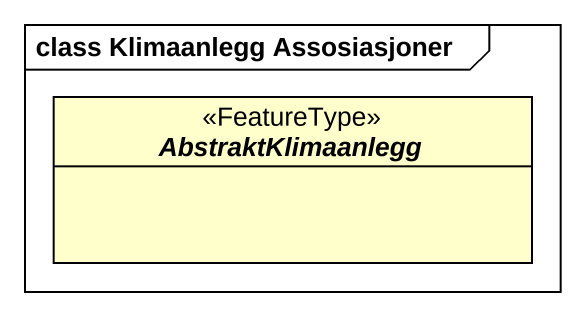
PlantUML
@startuml
mainframe class Klimaanlegg Assosiasjoner
hide circle
hide empty members
abstract class AbstraktKlimaanlegg <<FeatureType>>
@enduml
